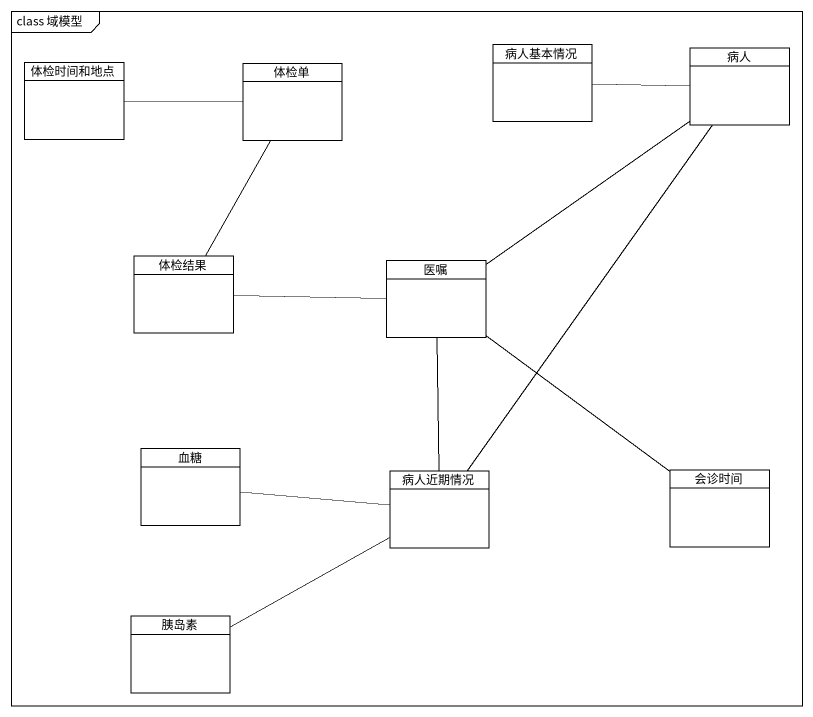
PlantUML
@startuml
mainframe class 域模型
hide circle
hide empty members
class 体检时间和地点
class 体检单
class 病人基本情况
class 病人
class 体检结果
class 医嘱
class 血糖
class 病人近期情况
class 会诊时间
class 胰岛素
体检单 -left- 体检时间和地点
病人基本情况 -right- 病人
病人 -- 病人近期情况
体检结果 -up- 体检单
体检结果 -right- 医嘱
医嘱 -up- 病人
医嘱 -- 病人近期情况
医嘱 -- 会诊时间
血糖 -right- 病人近期情况
胰岛素 -right- 病人近期情况
@enduml
